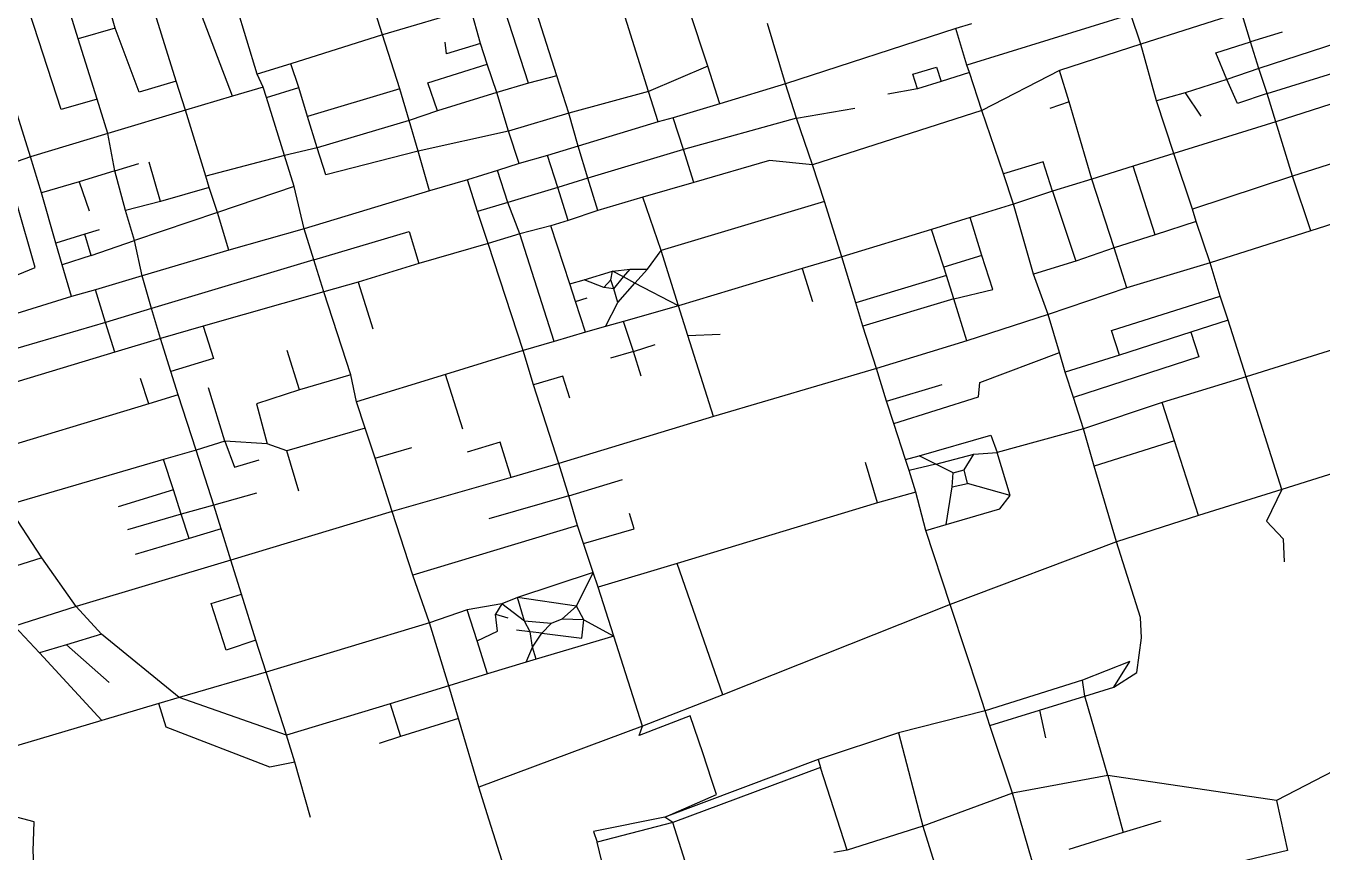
# Model space of a CAD drawing. Header units: metres. Extents: x 609554 to 651406, y 4826501 to 4857446.
# Drawn here: x 628360 to 630009, y 4833132 to 4834184 of the extents above; entities that cross this region are included whole.
import ezdxf

# ---------------------------------------------------------------- set-up
doc = ezdxf.new("R2010")
doc.units = ezdxf.units.M

msp = doc.modelspace()

# ---------------------------------------------------------------- linework, layer by layer
at = {"layer": 'ROADS'}
for points in [[(628450.4, 4834090.6), (628404.7, 4834077.2), (628294.5, 4834415.9)], [(628473.5, 4834181.1), (628436.8, 4834309.3)], [(628365.7, 4834017.3), (628278.4, 4834294.7)], [(628426.4, 4834167.2), (628387.2, 4834293.7)], [(629227.8, 4834132.4), (629180.2, 4834276.4)], [(629152.1, 4834100.4), (629104.7, 4834252.4)], [(628551.1, 4834113.3), (628513.5, 4834233.6)], [(628622.7, 4834094.4), (628574.3, 4834221.6)], [(629035.3, 4834120.4), (629003.3, 4834221.7)], [(628654, 4834122.2), (628627.6, 4834209)], [(628813.5, 4834172.6), (628801.3, 4834211)], [(628926, 4834205.7), (628813.5, 4834172.6)], [(628938.5, 4834161.4), (628926, 4834205.7)], [(628999.5, 4834110.8), (628969.2, 4834204.1)], [(629765.9, 4834198.4), (629557.5, 4834133.9)], [(629778.6, 4834160.6), (629765.9, 4834198.4)], [(629906.7, 4834201.4), (629778.6, 4834160.6)], [(629918.5, 4834163.4), (629906.7, 4834201.4)], [(628473.5, 4834181.1), (628426.4, 4834167.2)], [(628551.1, 4834113.3), (628504, 4834099.5), (628473.5, 4834181.1)], [(628813.5, 4834172.6), (628697, 4834135.7)], [(628835.8, 4834103.8), (628813.5, 4834172.6)], [(629326.5, 4834110), (629303.4, 4834186.8)], [(629543.5, 4834180.5), (629326.5, 4834110)], [(629563.1, 4834186.6), (629543.5, 4834180.5)], [(629557.5, 4834133.9), (629543.5, 4834180.5)], [(629958.7, 4834175.7), (629918.5, 4834163.4)], [(628450.4, 4834090.6), (628426.4, 4834167.2)], [(628938.5, 4834161.4), (628895.1, 4834148.3), (628893.5, 4834163.3)], [(628946.7, 4834135.1), (628938.5, 4834161.4)], [(629778.6, 4834160.6), (629675.1, 4834127.2)], [(629798.9, 4834088.6), (629778.6, 4834160.6)], [(629888.2, 4834115.7), (629874.2, 4834149.6), (629918.5, 4834163.4)], [(629929.1, 4834129.4), (629918.5, 4834163.4)], [(630045.3, 4834167.3), (629929.1, 4834129.4)], [(629939.4, 4834097.6), (630053.2, 4834133.1), (630045.3, 4834167.3)], [(628697, 4834135.7), (628654, 4834122.2)], [(628661.7, 4834105.7), (628654, 4834122.2)], [(628707.2, 4834105.5), (628697, 4834135.7)], [(628883.6, 4834075.8), (628871.1, 4834111.2), (628946.7, 4834135.1)], [(628959.3, 4834098.9), (628946.7, 4834135.1)], [(629227.8, 4834132.4), (629152.1, 4834100.4)], [(629243.1, 4834084.7), (629227.8, 4834132.4)], [(629494.5, 4834103.6), (629488.6, 4834122.2), (629518.6, 4834131.2), (629524.5, 4834113)], [(629560.9, 4834124.5), (629524.5, 4834113)], [(629560.9, 4834124.5), (629557.5, 4834133.9)], [(629576.6, 4834076.1), (629560.9, 4834124.5)], [(629675.1, 4834127.2), (629576.6, 4834076.1)], [(629687.7, 4834087), (629675.1, 4834127.2)], [(629929.1, 4834129.4), (629888.2, 4834115.7)], [(629939.4, 4834097.6), (629929.1, 4834129.4)], [(628562.9, 4834076.6), (628551.1, 4834113.3)], [(628661.7, 4834105.7), (628622.7, 4834094.4)], [(628665.8, 4834092.6), (628661.7, 4834105.7)], [(628665.8, 4834092.6), (628707.2, 4834105.5)], [(628718.1, 4834068.6), (628707.2, 4834105.5)], [(628999.5, 4834110.8), (628959.3, 4834098.9)], [(629035.3, 4834120.4), (628999.5, 4834110.8)], [(629050.6, 4834072.8), (629035.3, 4834120.4)], [(629326.5, 4834110), (629243.1, 4834084.7)], [(629340.6, 4834066.3), (629326.5, 4834110)], [(629524.5, 4834113), (629494.5, 4834103.6)], [(629888.2, 4834115.7), (629835.2, 4834098.7)], [(629939.4, 4834097.6), (629901.9, 4834085.2), (629888.2, 4834115.7)], [(630112.9, 4834113.7), (629950.5, 4834061.5)], [(628464.1, 4834046.7), (628450.4, 4834090.6)], [(628622.7, 4834094.4), (628562.9, 4834076.6)], [(628688.8, 4834018.7), (628665.8, 4834092.6)], [(628835.8, 4834103.8), (628718.1, 4834068.6)], [(628847.5, 4834063.4), (628835.8, 4834103.8)], [(628959.3, 4834098.9), (628883.6, 4834075.8)], [(628974, 4834049.6), (628959.3, 4834098.9)], [(629152.1, 4834100.4), (629050.6, 4834072.8)], [(629164.5, 4834061.5), (629152.1, 4834100.4)], [(629494.5, 4834103.6), (629456.9, 4834097)], [(629835.2, 4834098.7), (629798.9, 4834088.6)], [(629820.9, 4834021.3), (629798.9, 4834088.6)], [(629835.2, 4834098.7), (629855.2, 4834068.8)], [(629950.5, 4834061.5), (629939.4, 4834097.6)], [(628562.9, 4834076.6), (628464.1, 4834046.7)], [(628588.6, 4833992.6), (628562.9, 4834076.6)], [(628883.6, 4834075.8), (628847.5, 4834063.4)], [(629050.6, 4834072.8), (628974, 4834049.6)], [(629062.8, 4834030.5), (629050.6, 4834072.8)], [(629243.1, 4834084.7), (629183.7, 4834067)], [(629340.6, 4834066.3), (629414.9, 4834079.1)], [(629576.6, 4834076.1), (629360.8, 4834006.8)], [(629604, 4833995.6), (629576.6, 4834076.1)], [(629687.7, 4834087), (629663.1, 4834078.8)], [(629716.6, 4833988.7), (629687.7, 4834087)], [(628730.5, 4834028.7), (628718.1, 4834068.6)], [(628847.5, 4834063.4), (628730.5, 4834028.7)], [(628859, 4834024.5), (628847.5, 4834063.4)], [(629164.5, 4834061.5), (629062.8, 4834030.5)], [(629183.7, 4834067), (629164.5, 4834061.5)], [(629196.5, 4834026.5), (629183.7, 4834067)], [(629340.6, 4834066.3), (629196.5, 4834026.5)], [(629360.8, 4834006.8), (629340.6, 4834066.3)], [(629950.5, 4834061.5), (629820.9, 4834021.3)], [(629971.6, 4833992.4), (629950.5, 4834061.5)], [(628464.1, 4834046.7), (628365.7, 4834017.3)], [(628473.1, 4833999.4), (628464.1, 4834046.7)], [(628974, 4834049.6), (628859, 4834024.5)], [(628987.4, 4834008.5), (628974, 4834049.6)], [(630134.6, 4834044.2), (629971.6, 4833992.4)], [(628730.5, 4834028.7), (628688.8, 4834018.7)], [(628859, 4834024.5), (628741.3, 4833994.2), (628730.5, 4834028.7)], [(628873.5, 4833973.8), (628859, 4834024.5)], [(629062.8, 4834030.5), (629023.6, 4834019)], [(629075.1, 4833989.8), (629062.8, 4834030.5)], [(629196.5, 4834026.5), (629075.1, 4833989.8)], [(629209.9, 4833984.6), (629196.5, 4834026.5)], [(628365.7, 4834017.3), (628297.3, 4833993.4)], [(628379.4, 4833971.2), (628365.7, 4834017.3)], [(628473.1, 4833999.4), (628503.6, 4834008.5)], [(628531.1, 4833960.2), (628516.6, 4834010.2)], [(628688.8, 4834018.7), (628588.6, 4833992.6)], [(628701.1, 4833979.5), (628688.8, 4834018.7)], [(628987.4, 4834008.5), (628960.1, 4833999.7)], [(629023.6, 4834019), (628987.4, 4834008.5)], [(629036.6, 4833978), (629023.6, 4834019)], [(629360.8, 4834006.8), (629306.1, 4834012.5), (629209.9, 4833984.6)], [(629376.1, 4833960.1), (629360.8, 4834006.8)], [(629666.5, 4833973.6), (629654.6, 4834010.8), (629604, 4833995.6)], [(629820.9, 4834021.3), (629769.2, 4834005.2)], [(629844.7, 4833950.5), (629820.9, 4834021.3)], [(628473.1, 4833999.4), (628427.4, 4833985.3)], [(628486.5, 4833948.6), (628473.1, 4833999.4)], [(628592.8, 4833978.1), (628588.6, 4833992.6)], [(628960.1, 4833999.7), (628921.7, 4833987.8)], [(628973.2, 4833959), (628960.1, 4833999.7)], [(629075.1, 4833989.8), (629036.6, 4833978)], [(629087.5, 4833948.9), (629075.1, 4833989.8)], [(629616.5, 4833956.7), (629604, 4833995.6)], [(629769.2, 4834005.2), (629716.6, 4833988.7)], [(629796.9, 4833917.8), (629769.2, 4834005.2)], [(629971.6, 4833992.4), (629844.7, 4833950.5)], [(629995.2, 4833922.7), (629971.6, 4833992.4)], [(628427.4, 4833985.3), (628379.4, 4833971.2)], [(628427.4, 4833985.3), (628440.2, 4833948.5)], [(628592.8, 4833978.1), (628531.1, 4833960.2)], [(628603.4, 4833946.1), (628592.8, 4833978.1)], [(628701.1, 4833979.5), (628603.4, 4833946.1)], [(628713.7, 4833925.5), (628701.1, 4833979.5)], [(628873.5, 4833973.8), (628713.7, 4833925.5)], [(628921.7, 4833987.8), (628873.5, 4833973.8)], [(628934.6, 4833947.7), (628921.7, 4833987.8)], [(629036.6, 4833978), (628973.2, 4833959)], [(629049.9, 4833936), (629036.6, 4833978)], [(629209.9, 4833984.6), (629144.8, 4833965.6)], [(629666.5, 4833973.6), (629616.5, 4833956.7)], [(629716.6, 4833988.7), (629666.5, 4833973.6)], [(629666.5, 4833973.6), (629696, 4833884.2)], [(629744.7, 4833901.3), (629716.6, 4833988.7)], [(630158.7, 4833975), (629995.2, 4833922.7)], [(628335.4, 4833861.2), (628371.6, 4833876.1), (628348.2, 4833957.5)], [(628397.7, 4833907.4), (628379.4, 4833971.2)], [(628531.1, 4833960.2), (628486.5, 4833948.6)], [(628973.2, 4833959), (628934.6, 4833947.7)], [(628988.2, 4833919.2), (628973.2, 4833959)], [(629144.8, 4833965.6), (629087.5, 4833948.9)], [(629168.2, 4833897.7), (629144.8, 4833965.6)], [(629376.1, 4833960.1), (629168.2, 4833897.7)], [(629398.2, 4833889.6), (629376.1, 4833960.1)], [(629616.5, 4833956.7), (629561.6, 4833939.7)], [(629642, 4833867.8), (629616.5, 4833956.7)], [(628497.8, 4833910.6), (628486.5, 4833948.6)], [(628603.4, 4833946.1), (628497.8, 4833910.6)], [(628618, 4833898.3), (628603.4, 4833946.1)], [(628948.2, 4833906.6), (628934.6, 4833947.7)], [(629087.5, 4833948.9), (629049.9, 4833936)], [(629849.3, 4833934.7), (629844.7, 4833950.5)], [(628453, 4833924.3), (628434.6, 4833918.8)], [(628713.7, 4833925.5), (628618, 4833898.3)], [(628726.1, 4833885.8), (628713.7, 4833925.5)], [(629027.8, 4833929.3), (628988.2, 4833919.2)], [(629049.9, 4833936), (629027.8, 4833929.3)], [(629052, 4833855.2), (629027.8, 4833929.3)], [(629512.4, 4833924.7), (629398.2, 4833889.6)], [(629561.6, 4833939.7), (629512.4, 4833924.7)], [(629528, 4833876.5), (629512.4, 4833924.7)], [(629576.6, 4833891.5), (629561.6, 4833939.7)], [(629849.3, 4833934.7), (629796.9, 4833917.8)], [(629867, 4833882.2), (629849.3, 4833934.7)], [(628434.6, 4833918.8), (628397.7, 4833907.4)], [(628405.7, 4833879.8), (628397.7, 4833907.4)], [(628442.9, 4833891.6), (628434.6, 4833918.8)], [(628442.9, 4833891.6), (628497.8, 4833910.6)], [(628507.8, 4833865.4), (628497.8, 4833910.6)], [(628726.1, 4833885.8), (628847.5, 4833922.2), (628859.8, 4833881.5)], [(628988.2, 4833919.2), (628948.2, 4833906.6)], [(629031.9, 4833782), (628988.2, 4833919.2)], [(629796.9, 4833917.8), (629744.7, 4833901.3)], [(629995.2, 4833922.7), (629867, 4833882.2)], [(628442.9, 4833891.6), (628405.7, 4833879.8)], [(628618, 4833898.3), (628507.8, 4833865.4)], [(628948.2, 4833906.6), (628859.8, 4833881.5)], [(628992.6, 4833770.4), (628948.2, 4833906.6)], [(629150.8, 4833874.1), (629168.2, 4833897.7)], [(629190.2, 4833827.6), (629168.2, 4833897.7)], [(629576.6, 4833891.5), (629528, 4833876.5)], [(629540.7, 4833836.3), (629590.4, 4833848.4), (629576.6, 4833891.5)], [(629744.7, 4833901.3), (629696, 4833884.2)], [(629760.8, 4833850.1), (629744.7, 4833901.3)], [(628417.7, 4833839.1), (628405.7, 4833879.8)], [(628726.1, 4833885.8), (628519.6, 4833823.9)], [(628738.7, 4833845.2), (628726.1, 4833885.8)], [(628859.8, 4833881.5), (628782.7, 4833857.5)], [(629106.3, 4833871.6), (629128.6, 4833874)], [(629120.4, 4833864.2), (629128.6, 4833874)], [(629128.6, 4833874), (629150.8, 4833874.1)], [(629134.9, 4833856.4), (629150.8, 4833874.1)], [(629347.9, 4833875.1), (629190.2, 4833827.6)], [(629398.2, 4833889.6), (629347.9, 4833875.1)], [(629347.9, 4833875.1), (629360.7, 4833833)], [(629416.2, 4833831), (629398.2, 4833889.6)], [(629531.3, 4833866), (629528, 4833876.5)], [(629696, 4833884.2), (629642, 4833867.8)], [(629867, 4833882.2), (629760.8, 4833850.1)], [(629879.8, 4833839.7), (629867, 4833882.2)], [(628507.8, 4833865.4), (628448.5, 4833847.8)], [(628519.6, 4833823.9), (628507.8, 4833865.4)], [(628782.7, 4833857.5), (628738.7, 4833845.2)], [(628782.7, 4833857.5), (628801.2, 4833798.2)], [(629052, 4833855.2), (629070.2, 4833860.7)], [(629070.2, 4833860.7), (629106.3, 4833871.6)], [(629095.2, 4833850.7), (629070.2, 4833860.7)], [(629095.2, 4833850.7), (629104.4, 4833860.5)], [(629104.4, 4833860.5), (629106.3, 4833871.6)], [(629108, 4833849.1), (629104.4, 4833860.5)], [(629120.4, 4833864.2), (629106.3, 4833871.6)], [(629108, 4833849.1), (629120.4, 4833864.2)], [(629134.9, 4833856.4), (629120.4, 4833864.2)], [(629531.3, 4833866), (629416.2, 4833831)], [(629540.7, 4833836.3), (629531.3, 4833866)], [(629660.8, 4833816.3), (629642, 4833867.8)], [(628448.5, 4833847.8), (628417.7, 4833839.1)], [(628461.1, 4833806.2), (628448.5, 4833847.8)], [(628738.7, 4833845.2), (628585.4, 4833801.7)], [(628773.2, 4833739.4), (628738.7, 4833845.2)], [(629059.2, 4833832.8), (629052, 4833855.2)], [(629108, 4833849.1), (629095.2, 4833850.7)], [(629113.2, 4833831.7), (629108, 4833849.1)], [(629113.2, 4833831.7), (629134.9, 4833856.4)], [(629190.2, 4833827.6), (629134.9, 4833856.4)], [(629760.8, 4833850.1), (629660.8, 4833816.3)], [(628417.7, 4833839.1), (628348.1, 4833817.8)], [(629059.2, 4833832.8), (629073.9, 4833837.5)], [(629071.9, 4833793.7), (629059.2, 4833832.8)], [(629097.3, 4833800.9), (629113.2, 4833831.7)], [(629190.2, 4833827.6), (629120.5, 4833807.3)], [(629202.4, 4833789.5), (629190.2, 4833827.6)], [(629425.1, 4833801.6), (629416.2, 4833831)], [(629540.7, 4833836.3), (629425.1, 4833801.6)], [(629557.3, 4833782.8), (629540.7, 4833836.3)], [(629751.5, 4833764.7), (629741.6, 4833796.1), (629879.8, 4833839.7)], [(629890, 4833809.2), (629879.8, 4833839.7)], [(630206.7, 4833829.3), (629912.7, 4833737)], [(628519.6, 4833823.9), (628461.1, 4833806.2)], [(628531.2, 4833785.6), (628519.6, 4833823.9)], [(629660.8, 4833816.3), (629557.3, 4833782.8)], [(629675.1, 4833767.9), (629660.8, 4833816.3)], [(629890, 4833809.2), (629842.4, 4833793.9)], [(629912.7, 4833737), (629890, 4833809.2)], [(628461.1, 4833806.2), (628252, 4833745.2)], [(628473.1, 4833768.3), (628461.1, 4833806.2)], [(628585.4, 4833801.7), (628531.2, 4833785.6)], [(628585.4, 4833801.7), (628598.6, 4833760.2), (628544.3, 4833743.7)], [(629071.9, 4833793.7), (629031.9, 4833782)], [(629097.3, 4833800.9), (629071.9, 4833793.7)], [(629120.5, 4833807.3), (629097.3, 4833800.9)], [(629133, 4833769.4), (629120.5, 4833807.3)], [(629202.4, 4833789.5), (629243.5, 4833791.5)], [(629442.5, 4833747.7), (629425.1, 4833801.6)], [(629842.4, 4833793.9), (629852.4, 4833762.4), (629693.2, 4833710.8)], [(629842.4, 4833793.9), (629751.5, 4833764.7)], [(628531.2, 4833785.6), (628473.1, 4833768.3)], [(628544.3, 4833743.7), (628531.2, 4833785.6)], [(629031.9, 4833782), (628992.6, 4833770.4)], [(629133, 4833769.4), (629160.8, 4833778.3)], [(629234.9, 4833686.3), (629202.4, 4833789.5)], [(629557.3, 4833782.8), (629442.5, 4833747.7)], [(628473.1, 4833768.3), (628266.9, 4833705.9)], [(628708.1, 4833720.4), (628692.1, 4833770.6)], [(628992.6, 4833770.4), (628893.9, 4833739.9)], [(629005.8, 4833726.9), (628992.6, 4833770.4)], [(629133, 4833769.4), (629103.8, 4833760.6)], [(629143, 4833737.8), (629133, 4833769.4)], [(629464.3, 4833677.7), (629572.2, 4833711.4), (629573.9, 4833729.6), (629675.1, 4833767.9)], [(629682.5, 4833743), (629675.1, 4833767.9)], [(629751.5, 4833764.7), (629682.5, 4833743)], [(628553.4, 4833714), (628544.3, 4833743.7)], [(629442.5, 4833747.7), (629234.9, 4833686.3)], [(629455.2, 4833705.8), (629442.5, 4833747.7)], [(629693.2, 4833710.8), (629682.5, 4833743)], [(628516, 4833702.7), (628505.6, 4833734.8)], [(628773.2, 4833739.4), (628708.1, 4833720.4)], [(628780.6, 4833705), (628773.2, 4833739.4)], [(628893.9, 4833739.9), (628780.6, 4833705)], [(628916, 4833670.4), (628893.9, 4833739.9)], [(629051.9, 4833710), (629043, 4833737.7), (629005.8, 4833726.9)], [(629038, 4833626.8), (629005.8, 4833726.9)], [(629455.2, 4833705.8), (629526.1, 4833727.3)], [(629912.7, 4833737), (629805.9, 4833704.5)], [(629958.2, 4833593.5), (629912.7, 4833737)], [(628553.4, 4833714), (628516, 4833702.7)], [(628576.5, 4833643.8), (628553.4, 4833714)], [(628613, 4833654.9), (628592, 4833723.1)], [(628708.1, 4833720.4), (628653.1, 4833702.4), (628666.8, 4833651.5)], [(629705.8, 4833670.7), (629693.2, 4833710.8)], [(628516, 4833702.7), (628299.6, 4833637.4)], [(628791.5, 4833671.7), (628780.6, 4833705)], [(629464.3, 4833677.7), (629455.2, 4833705.8)], [(629805.9, 4833704.5), (629705.8, 4833670.7)], [(629821.7, 4833655.3), (629805.9, 4833704.5)], [(629234.9, 4833686.3), (629038, 4833626.8)], [(629479.3, 4833631.8), (629464.3, 4833677.7)], [(630250.8, 4833685.6), (629958.2, 4833593.5)], [(628791.5, 4833671.7), (628691.9, 4833642.9)], [(628804.4, 4833633.3), (628791.5, 4833671.7)], [(629496.6, 4833636.4), (629587.9, 4833662.8), (629596, 4833640.6)], [(629705.8, 4833670.7), (629596, 4833640.6)], [(629719.2, 4833623.3), (629705.8, 4833670.7)], [(628576.5, 4833643.8), (628534.8, 4833631.6)], [(628613, 4833654.9), (628576.5, 4833643.8)], [(628599, 4833573.4), (628576.5, 4833643.8)], [(628613, 4833654.9), (628625.1, 4833622.1), (628656.4, 4833631.3)], [(628666.8, 4833651.5), (628613, 4833654.9)], [(628691.9, 4833642.9), (628666.8, 4833651.5)], [(628804.4, 4833633.3), (628850.8, 4833647.2)], [(628977.2, 4833608.7), (628963.3, 4833653.6), (628921.4, 4833640.9)], [(629821.7, 4833655.3), (629719.2, 4833623.3)], [(629852.1, 4833560.4), (629821.7, 4833655.3)], [(628534.8, 4833631.6), (628336.2, 4833573.4)], [(628547.6, 4833593.2), (628534.8, 4833631.6)], [(628707.1, 4833591.6), (628691.9, 4833642.9)], [(628825.9, 4833565.3), (628804.4, 4833633.3)], [(629038, 4833626.8), (628977.2, 4833608.7)], [(629050.6, 4833585.4), (629038, 4833626.8)], [(629443.4, 4833576.6), (629428.2, 4833627.9)], [(629479.3, 4833631.8), (629496.6, 4833636.4)], [(629484, 4833617.6), (629479.3, 4833631.8)], [(629517.7, 4833625.7), (629496.6, 4833636.4)], [(629517.7, 4833625.7), (629566.3, 4833638.4)], [(629553.8, 4833618.5), (629566.3, 4833638.4)], [(629566.3, 4833638.4), (629596, 4833640.6)], [(629612.3, 4833585.9), (629596, 4833640.6)], [(629517.7, 4833625.7), (629484, 4833617.6)], [(629492.5, 4833590.1), (629484, 4833617.6)], [(629539.8, 4833614.8), (629517.7, 4833625.7)], [(629538.6, 4833596.9), (629539.8, 4833614.8)], [(629539.8, 4833614.8), (629553.8, 4833618.5)], [(629558.2, 4833601.3), (629553.8, 4833618.5)], [(629748, 4833527), (629719.2, 4833623.3)], [(628977.2, 4833608.7), (628825.9, 4833565.3)], [(629050.6, 4833585.4), (629118.9, 4833606.1)], [(629531.1, 4833549), (629538.6, 4833596.9)], [(629538.6, 4833596.9), (629558.2, 4833601.3)], [(629612.3, 4833585.9), (629558.2, 4833601.3)], [(629958.2, 4833593.5), (629852.1, 4833560.4)], [(629958.2, 4833593.5), (629938.8, 4833553.3), (629960, 4833530.8), (629961.2, 4833501.4)], [(628547.6, 4833593.2), (628477.1, 4833571.6)], [(628557.3, 4833562.1), (628547.6, 4833593.2)], [(628653.3, 4833588.7), (628599, 4833573.4)], [(629050.6, 4833585.4), (628949.1, 4833556)], [(629061.8, 4833547.6), (629050.6, 4833585.4)], [(629492.5, 4833590.1), (629443.4, 4833576.6)], [(629505.2, 4833541.1), (629492.5, 4833590.1)], [(629531.1, 4833549), (629599.3, 4833569), (629612.3, 4833585.9)], [(628380, 4833506.3), (628336.2, 4833573.4)], [(628557.3, 4833562.1), (628489.1, 4833542)], [(628599, 4833573.4), (628557.3, 4833562.1)], [(628567.5, 4833531.1), (628557.3, 4833562.1)], [(628608.3, 4833543.3), (628599, 4833573.4)], [(628825.9, 4833565.3), (628620.7, 4833503.7)], [(628852.3, 4833484.4), (628825.9, 4833565.3)], [(629069.4, 4833524.9), (629134, 4833543.5), (629128.1, 4833563)], [(629443.4, 4833576.6), (629188.7, 4833499.1)], [(629061.8, 4833547.6), (628852.3, 4833484.4)], [(629069.4, 4833524.9), (629061.8, 4833547.6)], [(629505.2, 4833541.1), (629531.1, 4833549)], [(629852.1, 4833560.4), (629748, 4833527)], [(628567.5, 4833531.1), (628498.9, 4833510.6)], [(628608.3, 4833543.3), (628567.5, 4833531.1)], [(628620.7, 4833503.7), (628608.3, 4833543.3)], [(629536.3, 4833447.1), (629505.2, 4833541.1)], [(629081.7, 4833487.8), (629069.4, 4833524.9)], [(629748, 4833527), (629536.3, 4833447.1)], [(629778.4, 4833430.5), (629748, 4833527)], [(628380, 4833506.3), (628297.7, 4833480.6)], [(628423.7, 4833444.6), (628380, 4833506.3)], [(628620.7, 4833503.7), (628423.7, 4833444.6)], [(628634, 4833460.4), (628620.7, 4833503.7)], [(629188.7, 4833499.1), (629088, 4833469)], [(629246.7, 4833332.2), (629188.7, 4833499.1)], [(628873.2, 4833423.8), (628852.3, 4833484.4)], [(629081.7, 4833487.8), (628985.4, 4833456.1)], [(629060.4, 4833445.1), (629081.7, 4833487.8)], [(629088, 4833469), (629081.7, 4833487.8)], [(629107.9, 4833406.8), (629088, 4833469)], [(628652.5, 4833401.6), (628614.5, 4833389.1), (628595.5, 4833448.3), (628634, 4833460.4)], [(628652.5, 4833401.6), (628634, 4833460.4)], [(628965.4, 4833447.8), (628921.5, 4833440.1)], [(628965.4, 4833447.8), (628957.3, 4833434.6)], [(628985.4, 4833456.1), (628965.4, 4833447.8)], [(628994.3, 4833425.8), (628965.4, 4833447.8)], [(628994.3, 4833425.8), (628985.4, 4833456.1)], [(629060.4, 4833445.1), (628985.4, 4833456.1)], [(629041.9, 4833428.3), (629060.4, 4833445.1)], [(629070, 4833427.6), (629060.4, 4833445.1)], [(629536.3, 4833447.1), (629246.7, 4833332.2)], [(629556.7, 4833384.4), (629536.3, 4833447.1)], [(628423.7, 4833444.6), (628345.2, 4833419.6)], [(628455.9, 4833409.1), (628423.7, 4833444.6)], [(628921.5, 4833440.1), (628873.2, 4833423.8)], [(628933.9, 4833400.9), (628921.5, 4833440.1)], [(628933.9, 4833400.9), (628960.1, 4833413.3), (628957.3, 4833434.6)], [(628957.3, 4833434.6), (628973.1, 4833429.9)], [(629779.4, 4833404.7), (629778.4, 4833430.5)], [(628376.9, 4833385.7), (628345.2, 4833419.6)], [(628873.2, 4833423.8), (628665.6, 4833360.7)], [(628898, 4833343.6), (628873.2, 4833423.8)], [(629001.4, 4833412.3), (628984, 4833414.2)], [(629001.4, 4833412.3), (628994.3, 4833425.8)], [(629028.1, 4833423), (628994.3, 4833425.8)], [(629004.5, 4833392.8), (629001.4, 4833412.3)], [(629016.2, 4833410.6), (629001.4, 4833412.3)], [(629016.2, 4833410.6), (629067.4, 4833404.3), (629070, 4833427.6)], [(629016.2, 4833410.6), (629028.1, 4833423)], [(629041.9, 4833428.3), (629028.1, 4833423)], [(629070, 4833427.6), (629041.9, 4833428.3)], [(629070, 4833427.6), (629107.9, 4833406.8)], [(628411.5, 4833395.8), (628376.9, 4833385.7)], [(628455.9, 4833409.1), (628411.5, 4833395.8)], [(628411.5, 4833395.8), (628465.7, 4833347.9)], [(628554.7, 4833328.7), (628455.9, 4833409.1)], [(628665.6, 4833360.7), (628652.5, 4833401.6)], [(628947.2, 4833358.8), (628933.9, 4833400.9)], [(629004.5, 4833392.8), (629016.2, 4833410.6)], [(629107.9, 4833406.8), (629009, 4833377.6)], [(629144.6, 4833292), (629107.9, 4833406.8)], [(629744.2, 4833341.7), (629773.7, 4833360.4), (629779.4, 4833404.7)], [(628456.4, 4833299.3), (628376.9, 4833385.7)], [(628996.4, 4833373.7), (629004.5, 4833392.8)], [(629009, 4833377.6), (629004.5, 4833392.8)], [(629571.7, 4833339.2), (629556.7, 4833384.4)], [(628996.4, 4833373.7), (628947.2, 4833358.8)], [(629009, 4833377.6), (628996.4, 4833373.7)], [(629744.2, 4833341.7), (629764.9, 4833374.4), (629704.7, 4833350.9)], [(628665.6, 4833360.7), (628554.7, 4833328.7)], [(628691.5, 4833280.8), (628665.6, 4833360.7)], [(628947.2, 4833358.8), (628898, 4833343.6)], [(629704.7, 4833350.9), (629580.6, 4833311.5)], [(629707.5, 4833330.4), (629704.7, 4833350.9)], [(628898, 4833343.6), (628823.2, 4833320.7)], [(628910.5, 4833301.7), (628898, 4833343.6)], [(629246.7, 4833332.2), (629144.6, 4833292)], [(629580.6, 4833311.5), (629571.7, 4833339.2)], [(629650, 4833312.7), (629707.5, 4833330.4)], [(629707.5, 4833330.4), (629744.2, 4833341.7)], [(629736.9, 4833229.5), (629707.5, 4833330.4)], [(628529.1, 4833321.1), (628456.4, 4833299.3)], [(628554.7, 4833328.7), (628529.1, 4833321.1)], [(628701.8, 4833246.2), (628670.1, 4833240), (628538.1, 4833290.8), (628529.1, 4833321.1)], [(628691.5, 4833280.8), (628554.7, 4833328.7)], [(628823.2, 4833320.7), (628691.5, 4833280.8)], [(628823.2, 4833320.7), (628836.4, 4833278.9)], [(628456.4, 4833299.3), (628271.7, 4833244.6)], [(628910.5, 4833301.7), (628836.4, 4833278.9)], [(628936.2, 4833214.5), (628910.5, 4833301.7)], [(629221.1, 4833258.3), (629205.1, 4833305.2), (629140.1, 4833280.2), (629144.6, 4833292)], [(629580.6, 4833311.5), (629470.3, 4833283.6)], [(629586.4, 4833293.1), (629580.6, 4833311.5)], [(629586.4, 4833293.1), (629650, 4833312.7)], [(629650, 4833312.7), (629657.4, 4833277.3)], [(628701.8, 4833246.2), (628691.5, 4833280.8)], [(629144.6, 4833292), (628936.2, 4833214.5)], [(629470.3, 4833283.6), (629368, 4833249.5)], [(629470.3, 4833283.6), (629501.2, 4833164.9)], [(629615.5, 4833206.8), (629586.4, 4833293.1)], [(628836.4, 4833278.9), (628809.4, 4833270.2)], [(629368, 4833249.5), (629173, 4833176.1)], [(629232.9, 4833223.1), (629221.1, 4833258.3)], [(629368, 4833249.5), (629371.2, 4833239.6)], [(630049, 4833247.8), (629951.4, 4833197.5)], [(628369, 4833133.3), (628370.1, 4833170.5), (628310.5, 4833186.1), (628271.7, 4833244.6)], [(628722.1, 4833176), (628701.8, 4833246.2)], [(629371.2, 4833239.6), (629182.9, 4833169.6)], [(629405.2, 4833134.2), (629371.2, 4833239.6)], [(628949.2, 4833172.5), (628936.2, 4833214.5)], [(629173, 4833176.1), (629238.5, 4833205), (629232.9, 4833223.1)], [(629736.9, 4833229.5), (629615.5, 4833206.8)], [(629736.9, 4833229.5), (629756.1, 4833156.9)], [(629951.4, 4833197.5), (629736.9, 4833229.5)], [(629615.5, 4833206.8), (629501.2, 4833164.9)], [(629664.8, 4833036.6), (629615.5, 4833206.8)], [(629951.4, 4833197.5), (629965.3, 4833134), (629677, 4833064.8), (629664.8, 4833036.6)], [(629002.6, 4833003.5), (628949.2, 4833172.5)], [(629173, 4833176.1), (629082.2, 4833158), (629086.6, 4833144.5)], [(629182.9, 4833169.6), (629086.6, 4833144.5)], [(629182.9, 4833169.6), (629173, 4833176.1)], [(629214.7, 4833070.3), (629182.9, 4833169.6)], [(629501.2, 4833164.9), (629405.2, 4833134.2)], [(629501.2, 4833164.9), (629540.7, 4833038.3), (629531.6, 4833022.6)], [(629804.1, 4833171.3), (629756.1, 4833156.9)], [(629756.1, 4833156.9), (629687.3, 4833135.2)], [(628423.6, 4833012.6), (628371.3, 4833084.2), (628369, 4833133.3)], [(629113.9, 4833031.9), (629086.6, 4833144.5)], [(629405.2, 4833134.2), (629388.2, 4833131.2)]]:
    msp.add_lwpolyline(points, dxfattribs=at)

doc.saveas('drawing.dxf')
